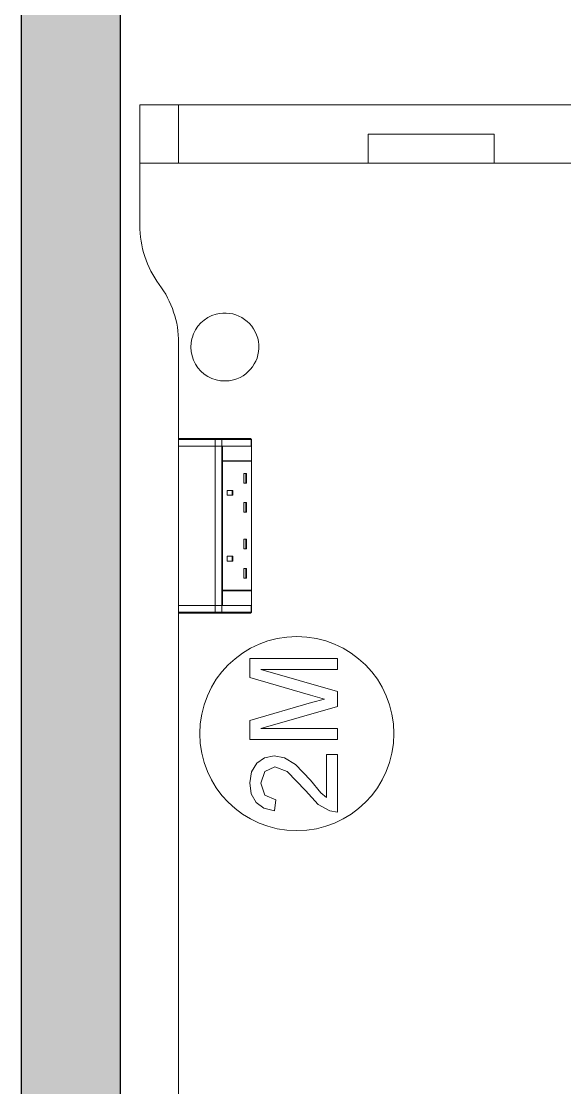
# Model space of a CAD drawing. Header units: millimetres. Extents: x 155927 to 317870, y -36033 to 97293.
# Drawn here: x 205190 to 205749, y 9972 to 11071 of the extents above; entities that cross this region are included whole.
import ezdxf

# ---------------------------------------------------------------- set-up
doc = ezdxf.new("R2010")
doc.units = ezdxf.units.MM
doc.header["$MEASUREMENT"] = 0
for name, color, linetype, lineweight in [('A-WALL-PATT', 7, 'CONTINUOUS', 9), ('I-FURN', 8, 'CONTINUOUS', 9), ('I-WALL', 7, 'CONTINUOUS', 9)]:
    doc.layers.add(name, color=color, linetype=linetype, lineweight=lineweight)

msp = doc.modelspace()

# ---------------------------------------------------------------- hatches: boundary and pattern name
at = {"layer": 'A-WALL-PATT'}
msp.add_hatch(color=256, dxfattribs=at).paths.add_polyline_path([(205189.8, 9369.6), (205291.8, 9369.6), (205291.8, 13607.6), (205189.8, 13607.6), (205189.8, 9818)], flags=0)

# ---------------------------------------------------------------- linework, layer by layer
at = {"layer": 'I-FURN'}
for p, q in [((205351.8, 10984.7), (205311.8, 10984.7)), ((205311.8, 10984.7), (206111.8, 10984.7)), ((205311.8, 10924.7), (205311.8, 10984.7)), ((205311.8, 10924.7), (205311.8, 10984.7)), ((205311.8, 10984.7), (205311.8, 10860.8)), ((206111.8, 10984.7), (205311.8, 10984.7)), ((205311.8, 10984.7), (206111.8, 10984.7)), ((205311.8, 10860.8), (205311.8, 10984.7)), ((206071.8, 10984.7), (205351.8, 10984.7)), ((205351.8, 10924.7), (205351.8, 10984.7)), ((205351.8, 10924.7), (205351.8, 10984.7)), ((205546.8, 10924.7), (205546.8, 10954.7)), ((205546.8, 10954.7), (205676.8, 10954.7)), ((205546.8, 10924.7), (205546.8, 10954.7)), ((205676.8, 10954.7), (205546.8, 10954.7)), ((205676.8, 10924.7), (205676.8, 10954.7)), ((205676.8, 10954.7), (205676.8, 10924.7)), ((205546.8, 10924.7), (205311.8, 10924.7)), ((205311.8, 10924.7), (205351.8, 10924.7)), ((205351.8, 10924.7), (206071.8, 10924.7)), ((205676.8, 10924.7), (205546.8, 10924.7)), ((206111.8, 10924.7), (205676.8, 10924.7)), ((205351.8, 10739.7), (205351.8, 10640.1)), ((205351.8, 10640.1), (205351.8, 10739.7)), ((205351.8, 10633.1), (205351.8, 10640.1)), ((205389.3, 10640.1), (205351.8, 10640.1)), ((205351.8, 10640.1), (205351.8, 10633.1)), ((205356.8, 10641.1), (205352.8, 10641.1)), ((205352.8, 10641.1), (205389.9, 10641.1)), ((205356.8, 10641.1), (205356.8, 10640.1)), ((205395.4, 10641.1), (205356.8, 10641.1)), ((205396.2, 10640.1), (205389.3, 10640.1)), ((205389.3, 10640.1), (205389.3, 10633.1)), ((205389.9, 10641.1), (205395.4, 10641.1)), ((205395.4, 10641.1), (205425.7, 10641.1)), ((205395.4, 10641.1), (205425.7, 10641.1)), ((205426.5, 10640.1), (205396.2, 10640.1)), ((205396.2, 10640.1), (205396.2, 10633.1)), ((205426.3, 10640.9), (205426.3, 10640.9)), ((205426.7, 10640.1), (205426.5, 10640.1)), ((205426.5, 10640.1), (205426.5, 10633.1)), ((205426.7, 10640.1), (205426.7, 10633.1)), ((205426.7, 10640.1), (205426.7, 10633.1)), ((205426.7, 10633.1), (205426.7, 10640.1)), ((205389.3, 10633.1), (205351.8, 10633.1)), ((205351.8, 10469.1), (205351.8, 10633)), ((205351.8, 10633), (205351.8, 10469.1)), ((205351.8, 10633), (205389.3, 10633)), ((205396.2, 10633.1), (205389.3, 10633.1)), ((205389.3, 10633), (205389.3, 10469.1)), ((205389.3, 10633), (205396.2, 10633)), ((205426.5, 10633.1), (205396.2, 10633.1)), ((205396.2, 10633), (205396.2, 10469.1)), ((205396.8, 10633), (205396.2, 10633)), ((205396.8, 10618.1), (205396.8, 10633)), ((205397, 10633.1), (205397, 10618.1)), ((205426.9, 10633.1), (205397, 10633.1)), ((205426.7, 10633.1), (205426.5, 10633.1)), ((205426.7, 10633), (205426.7, 10469.1)), ((205426.9, 10618.1), (205426.9, 10633.1)), ((205396.8, 10484.6), (205396.8, 10617.6)), ((205397, 10618.1), (205426.9, 10618.1)), ((205397, 10617.6), (205397, 10484.6)), ((205426.9, 10617.6), (205397, 10617.6)), ((205426.5, 10617.6), (205426.5, 10618.1)), ((205426.9, 10484.6), (205426.9, 10617.6)), ((205421.8, 10605), (205419, 10605)), ((205419, 10605), (205419, 10595)), ((205421.1, 10605), (205421.1, 10595)), ((205421.8, 10605), (205421.8, 10595)), ((205421.8, 10595), (205419, 10595)), ((205401.8, 10582.5), (205401.8, 10587.5)), ((205401.8, 10587.5), (205407.5, 10587.5)), ((205407.5, 10582.5), (205401.8, 10582.5)), ((205406.8, 10587.5), (205406.8, 10582.5)), ((205407.5, 10587.5), (205407.5, 10582.5)), ((205421.8, 10575), (205419, 10575)), ((205419, 10575), (205419, 10565)), ((205421.1, 10575), (205421.1, 10565)), ((205421.8, 10575), (205421.8, 10565)), ((205421.8, 10565), (205419, 10565)), ((205421.8, 10537.2), (205419, 10537.2)), ((205419, 10537.2), (205419, 10527.2)), ((205421.1, 10537.2), (205421.1, 10527.2)), ((205421.8, 10537.2), (205421.8, 10527.2)), ((205421.8, 10527.2), (205419, 10527.2)), ((205407.5, 10519.7), (205401.8, 10519.7)), ((205401.8, 10519.7), (205401.8, 10514.7)), ((205407.5, 10514.7), (205401.8, 10514.7)), ((205406.8, 10519.7), (205406.8, 10514.7)), ((205407.5, 10519.7), (205407.5, 10514.7)), ((205421.8, 10507.2), (205419, 10507.2)), ((205419, 10507.2), (205419, 10497.2)), ((205421.1, 10507.2), (205421.1, 10497.2)), ((205421.8, 10507.2), (205421.8, 10497.2)), ((205421.8, 10497.2), (205419, 10497.2)), ((205396.8, 10469.1), (205396.8, 10484.1)), ((205426.9, 10484.6), (205397, 10484.6)), ((205397, 10484.1), (205397, 10469.1)), ((205426.9, 10484.1), (205397, 10484.1)), ((205426.5, 10484.1), (205426.5, 10484.6)), ((205426.9, 10469.1), (205426.9, 10484.1)), ((205389.3, 10469.1), (205351.8, 10469.1)), ((205351.8, 10462), (205351.8, 10469)), ((205351.8, 10462), (205351.8, 10469)), ((205351.8, 10469), (205389.3, 10469)), ((205351.8, 10462), (205351.8, 9629.7)), ((205351.8, 9629.7), (205351.8, 10462)), ((205351.8, 10462), (205389.3, 10462)), ((205352.8, 10461), (205352.8, 10461)), ((205389.9, 10461), (205352.8, 10461)), ((205352.8, 10461), (205356.8, 10461)), ((205356.8, 10462), (205356.8, 10461)), ((205356.8, 10461), (205395.4, 10461)), ((205396.2, 10469.1), (205389.3, 10469.1)), ((205389.3, 10462), (205389.3, 10469)), ((205389.3, 10469), (205396.2, 10469)), ((205389.3, 10462), (205396.2, 10462)), ((205395.4, 10461), (205389.9, 10461)), ((205397, 10469.1), (205394.6, 10469.1)), ((205425.7, 10461), (205395.4, 10461)), ((205425.7, 10461), (205395.4, 10461)), ((205396.2, 10469.1), (205396.8, 10469.1)), ((205396.2, 10462), (205396.2, 10469)), ((205396.2, 10469), (205426.5, 10469)), ((205396.2, 10462), (205426.5, 10462)), ((205397, 10469.1), (205426.9, 10469.1)), ((205426.3, 10461.2), (205426.3, 10461.3)), ((205426.5, 10462), (205426.5, 10469)), ((205426.5, 10469), (205426.7, 10469)), ((205426.5, 10462), (205426.7, 10462)), ((205426.7, 10469), (205426.7, 10462)), ((205426.7, 10469), (205426.7, 10462)), ((205426.7, 10469), (205426.7, 10462)), ((205515.4, 10414.3), (205425, 10414.3)), ((205425, 10414.3), (205425, 10394.8)), ((205515.4, 10403), (205515.4, 10414.3)), ((205425, 10394.8), (205487.6, 10376.6)), ((205515.4, 10380.3), (205436.3, 10403)), ((205436.3, 10403), (205515.4, 10403)), ((205487.6, 10376.6), (205502, 10372.6)), ((205502, 10372.6), (205488.7, 10368.9)), ((205515.4, 10364.9), (205515.4, 10380.3)), ((205488.7, 10368.9), (205425, 10350.4)), ((205436.3, 10342.2), (205515.4, 10364.9)), ((205425, 10350.4), (205425, 10330.9)), ((205515.4, 10342.2), (205436.3, 10342.2)), ((205515.4, 10330.9), (205515.4, 10342.2)), ((205425, 10330.9), (205515.4, 10330.9)), ((205432.2, 10306.5), (205426.8, 10297.7)), ((205440.3, 10312.1), (205432.2, 10306.5)), ((205450.2, 10314), (205440.3, 10312.1)), ((205460.9, 10312), (205450.2, 10314)), ((205472, 10305.3), (205460.9, 10312)), ((205487.5, 10289.1), (205472, 10305.3)), ((205504.1, 10315.4), (205504.1, 10271)), ((205515.4, 10315.4), (205504.1, 10315.4)), ((205515.4, 10256.1), (205515.4, 10315.4)), ((205426.8, 10297.7), (205425, 10286.3)), ((205436.3, 10286.1), (205440.5, 10298.1)), ((205440.5, 10298.1), (205450.9, 10302.7)), ((205450.9, 10302.7), (205463.7, 10297.8)), ((205463.7, 10297.8), (205482.5, 10278.3)), ((205425, 10286.3), (205426.6, 10274.9)), ((205440.4, 10273.5), (205436.3, 10286.1)), ((205498.3, 10276.1), (205487.5, 10289.1)), ((205426.6, 10274.9), (205431.5, 10266.1)), ((205451.8, 10268.8), (205440.4, 10273.5)), ((205482.5, 10278.3), (205495.6, 10264.1)), ((205504.1, 10271), (205498.3, 10276.1)), ((205431.5, 10266.1), (205439.5, 10260.2)), ((205450.4, 10257.5), (205451.8, 10268.8)), ((205495.6, 10264.1), (205507.6, 10257.3)), ((205439.5, 10260.2), (205450.4, 10257.5)), ((205507.6, 10257.3), (205515.4, 10256.1))]:
    msp.add_line(p, q, dxfattribs=at)
at = {"layer": 'I-FURN', "flags": 128}
for points in [[(205352.8, 10641.1), (205352.8, 10641.1), (205352.7, 10641.1), (205352.7, 10641.1), (205352.7, 10641.1), (205352.6, 10641.1), (205352.6, 10641.1), (205352.5, 10641.1), (205352.5, 10641.1), (205352.5, 10641.1), (205352.4, 10641.1), (205352.4, 10641), (205352.4, 10641), (205352.3, 10641), (205352.3, 10641), (205352.3, 10641), (205352.2, 10640.9), (205352.2, 10640.9), (205352.2, 10640.9), (205352.1, 10640.9), (205352.1, 10640.8), (205352.1, 10640.8), (205352.1, 10640.8), (205352, 10640.7), (205352, 10640.7), (205352, 10640.7), (205352, 10640.6), (205351.9, 10640.6), (205351.9, 10640.6), (205351.9, 10640.5), (205351.9, 10640.5), (205351.9, 10640.5), (205351.9, 10640.4), (205351.9, 10640.4), (205351.8, 10640.3), (205351.8, 10640.3), (205351.8, 10640.3), (205351.8, 10640.2), (205351.8, 10640.2), (205351.8, 10640.1), (205351.8, 10640.1)], [(205356.8, 10641.1), (205356.7, 10641.1), (205356.5, 10641.1), (205356.3, 10641.1), (205356.2, 10641.1), (205356, 10641.1), (205355.9, 10641.1), (205355.7, 10641.1), (205355.6, 10641.1), (205355.4, 10641.1), (205355.3, 10641.1), (205355.1, 10641.1), (205355, 10641.1), (205354.8, 10641.1), (205354.7, 10641.1), (205354.6, 10641.1), (205354.4, 10641.1), (205354.3, 10641.1), (205354.2, 10641.1), (205354.1, 10641.1), (205354, 10641.1), (205353.8, 10641.1), (205353.7, 10641.1), (205353.6, 10641.1), (205353.5, 10641.1), (205353.5, 10641.1), (205353.4, 10641.1), (205353.3, 10641.1), (205353.2, 10641.1), (205353.2, 10641.1), (205353.1, 10641.1), (205353, 10641.1), (205353, 10641.1), (205352.9, 10641.1), (205352.9, 10641.1), (205352.9, 10641.1), (205352.9, 10641.1), (205352.8, 10641.1), (205352.8, 10641.1), (205352.8, 10641.1)], [(205352.8, 10641.1), (205352.8, 10641.1), (205352.8, 10641.1)], [(205352.8, 10641.1), (205353.1, 10641.1), (205353.5, 10641.1), (205354.1, 10641.1), (205354.8, 10641.1), (205355.6, 10641.1), (205356.5, 10641.1), (205357.6, 10641.1), (205358.8, 10641.1), (205360.1, 10641.1), (205361.6, 10641.1), (205363.2, 10641.1), (205364.9, 10641.1), (205366.7, 10641.1), (205368.6, 10641.1), (205370.7, 10641.1), (205372.8, 10641.1), (205375.1, 10641.1), (205377.4, 10641.1), (205379.9, 10641.1), (205382.5, 10641.1), (205385.1, 10641.1), (205387.8, 10641.1), (205389.9, 10641.1)], [(205389.9, 10641.1), (205390, 10641.1), (205390.1, 10641.1), (205390.3, 10641.1), (205390.4, 10641.1), (205390.6, 10641.1), (205390.7, 10641.1), (205390.9, 10641.1), (205391, 10641.1), (205391.2, 10641.1), (205391.3, 10641.1), (205391.5, 10641.1), (205391.6, 10641.1), (205391.8, 10641.1), (205392, 10641.1), (205392.1, 10641.1), (205392.3, 10641.1), (205392.4, 10641.1), (205392.6, 10641.1), (205392.7, 10641.1), (205392.9, 10641.1), (205393.1, 10641.1), (205393.2, 10641.1), (205393.4, 10641.1), (205393.5, 10641.1), (205393.7, 10641.1), (205393.8, 10641.1), (205394, 10641.1), (205394.1, 10641.1), (205394.2, 10641.1), (205394.4, 10641.1), (205394.5, 10641.1), (205394.6, 10641.1), (205394.8, 10641.1), (205394.9, 10641.1), (205395, 10641.1), (205395.1, 10641.1), (205395.2, 10641.1), (205395.3, 10641.1), (205395.4, 10641.1)], [(205426.7, 10640.1), (205426.7, 10640.2), (205426.7, 10640.2), (205426.7, 10640.3), (205426.7, 10640.3), (205426.6, 10640.3), (205426.6, 10640.4), (205426.6, 10640.4), (205426.6, 10640.5), (205426.6, 10640.5), (205426.6, 10640.5), (205426.6, 10640.6), (205426.6, 10640.6), (205426.5, 10640.6)], [(205351.8, 10462), (205351.8, 10462), (205351.8, 10461.9), (205351.8, 10461.9), (205351.8, 10461.9), (205351.8, 10461.8), (205351.9, 10461.8), (205351.9, 10461.7), (205351.9, 10461.7), (205351.9, 10461.7), (205351.9, 10461.6), (205351.9, 10461.6), (205351.9, 10461.6), (205352, 10461.5), (205352, 10461.5), (205352, 10461.5), (205352, 10461.4), (205352, 10461.4), (205352.1, 10461.4), (205352.1, 10461.3), (205352.1, 10461.3), (205352.2, 10461.3), (205352.2, 10461.2), (205352.2, 10461.2), (205352.2, 10461.2), (205352.3, 10461.2), (205352.3, 10461.2), (205352.4, 10461.1), (205352.4, 10461.1), (205352.4, 10461.1), (205352.5, 10461.1), (205352.5, 10461.1), (205352.5, 10461.1), (205352.6, 10461), (205352.6, 10461), (205352.7, 10461), (205352.7, 10461), (205352.7, 10461), (205352.8, 10461), (205352.8, 10461), (205352.8, 10461)], [(205389.9, 10461), (205387.1, 10461), (205384.4, 10461), (205381.8, 10461), (205379.2, 10461), (205376.8, 10461), (205374.5, 10461), (205372.3, 10461), (205370.1, 10461), (205368.1, 10461), (205366.2, 10461), (205364.4, 10461), (205362.8, 10461), (205361.2, 10461), (205359.8, 10461), (205358.5, 10461), (205357.3, 10461), (205356.3, 10461), (205355.3, 10461), (205354.6, 10461), (205353.9, 10461), (205353.4, 10461), (205353, 10461), (205352.8, 10461)], [(205352.8, 10461), (205352.8, 10461), (205352.8, 10461), (205352.9, 10461), (205352.9, 10461), (205352.9, 10461), (205352.9, 10461), (205353, 10461), (205353, 10461), (205353.1, 10461), (205353.1, 10461), (205353.2, 10461), (205353.3, 10461), (205353.4, 10461), (205353.4, 10461), (205353.5, 10461), (205353.6, 10461), (205353.7, 10461), (205353.8, 10461), (205353.9, 10461), (205354, 10461), (205354.2, 10461), (205354.3, 10461), (205354.4, 10461), (205354.5, 10461), (205354.7, 10461), (205354.8, 10461), (205354.9, 10461), (205355.1, 10461), (205355.2, 10461), (205355.4, 10461), (205355.5, 10461), (205355.7, 10461), (205355.8, 10461), (205356, 10461), (205356.1, 10461), (205356.3, 10461), (205356.5, 10461), (205356.6, 10461), (205356.8, 10461), (205356.8, 10461)], [(205395.4, 10461), (205395.3, 10461), (205395.2, 10461), (205395.1, 10461), (205395, 10461), (205394.9, 10461), (205394.8, 10461), (205394.6, 10461), (205394.5, 10461), (205394.4, 10461), (205394.2, 10461), (205394.1, 10461), (205394, 10461), (205393.8, 10461), (205393.7, 10461), (205393.5, 10461), (205393.4, 10461), (205393.2, 10461), (205393.1, 10461), (205392.9, 10461), (205392.7, 10461), (205392.6, 10461), (205392.4, 10461), (205392.3, 10461), (205392.1, 10461), (205392, 10461), (205391.8, 10461), (205391.6, 10461), (205391.5, 10461), (205391.3, 10461), (205391.2, 10461), (205391, 10461), (205390.9, 10461), (205390.7, 10461), (205390.6, 10461), (205390.4, 10461), (205390.3, 10461), (205390.1, 10461), (205390, 10461), (205389.9, 10461)], [(205426.5, 10461.5), (205426.6, 10461.5), (205426.6, 10461.6), (205426.6, 10461.6), (205426.6, 10461.7), (205426.6, 10461.7), (205426.6, 10461.7), (205426.6, 10461.8), (205426.6, 10461.8), (205426.7, 10461.8), (205426.7, 10461.9), (205426.7, 10461.9), (205426.7, 10462), (205426.7, 10462), (205426.7, 10462)]]:
    msp.add_lwpolyline(points, dxfattribs=at)
at = {"layer": 'I-FURN'}
for centre, radius, start, end in [((205411.9, 10859.7), 100, 179.3744, 216.8699), ((205411.9, 10859.7), 100, 179.3744, 216.8699), ((205251.8, 10739.7), 100, 0, 36.8699), ((205251.8, 10739.7), 100, 0, 36.8699), ((205399.4, 10735.3), 35, 105, 165), ((205399.4, 10735.3), 35, 285, 105), ((205399.4, 10735.3), 35, 165.2996, 285), ((205425.7, 10640.1), 1, 74.6478, 90), ((205425.7, 10462), 1, 270, 285.3522), ((205473.5, 10337), 100, 90, 270), ((205473.5, 10337), 100, 270, 90)]:
    msp.add_arc(centre, radius, start, end, dxfattribs=at)
at = {"layer": 'I-FURN', "extrusion": (0, 0, -1)}
for centre, major_axis, ratio, start_param, end_param in [((205352.8, 10640.1), (0, -1), 0.998113, 1.570796, 3.141593), ((205389.9, 10640.1), (0, -1), 0.56467, 1.570796, 3.141593), ((205395.4, 10640.1), (0, -1), 0.819152, 3.141593, 4.712389), ((205425.7, 10640.1), (0, 1), 0.819152, 0, 1.570796), ((205352.8, 10462), (0, -1), 0.998113, 0, 1.570796), ((205389.9, 10462), (0, -1), 0.56467, 0, 1.570796), ((205395.4, 10462), (0, -1), 0.819152, 4.712389, 6.283185), ((205425.7, 10462), (0, -1), 0.819152, 4.712389, 6.283185)]:
    msp.add_ellipse(centre, major_axis=major_axis, ratio=ratio, start_param=start_param, end_param=end_param, dxfattribs=at)
at = {"layer": 'I-WALL', "lineweight": 30}
for p, q in [((205189.8, 13505.6), (205189.8, 9369.6)), ((205291.8, 9369.6), (205291.8, 13505.6))]:
    msp.add_line(p, q, dxfattribs=at)

doc.saveas('drawing.dxf')
